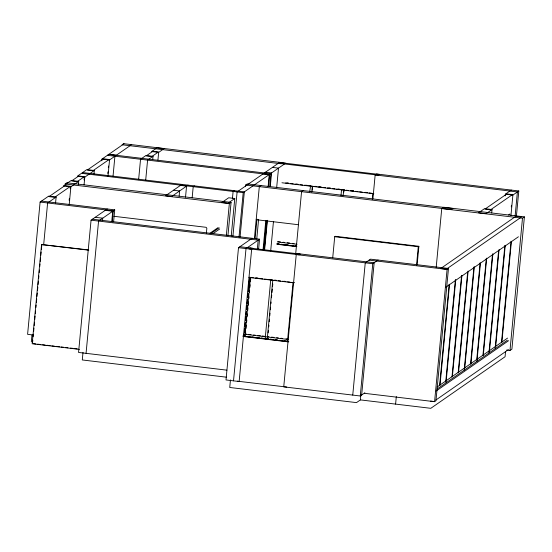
<?xml version="1.0" encoding="UTF-8"?>
<svg xmlns="http://www.w3.org/2000/svg" width="552" height="552" viewBox="0 0 552 552"><rect width="100%" height="100%" fill="white"/><g stroke="black" fill="none" stroke-linecap="round" stroke-linejoin="round"><path stroke-width="0.83" d="M55.559 203.026L56.125 197.057L48.61 196.16L40.103 202.066L27.6 334.326L33.562 335.043M31.333 341.854L31.968 335.133M79.426 349.395L32.188 343.751L41.566 244.557L88.265 249.89M32.575 342.682L32.816 340.115M33.141 336.699L33.382 334.132M33.631 331.566L33.948 328.143M34.196 325.583L34.514 322.161M34.762 319.594L35.08 316.172M35.328 313.612L35.569 311.045M35.894 307.623L36.135 305.056M36.377 302.496L36.701 299.074M36.943 296.507L37.267 293.084M37.508 290.518L37.833 287.102M38.074 284.535L38.398 281.113M38.64 278.546L38.881 275.986M39.206 272.564L39.447 269.997M39.772 266.575L40.013 264.015M40.255 261.448L40.579 258.025M40.82 255.459L41.145 252.043M41.386 249.476L41.869 244.343M43.663 244.777L47.61 202.97L56.125 197.057M69.152 200.293L69.304 198.651M70.235 188.791L70.394 187.149M69.193 204.723L70.891 186.804L78.708 181.373L78.384 184.782M84.056 179.959L84.214 178.317M84.056 184.83L84.787 177.151L94.337 170.513L94.012 173.928M107.212 208.96L91.059 220.179L78.556 352.438L226.913 370.164M83.007 352.404L82.289 359.959L226.534 377.195M101.865 160.77L102.023 159.059L124 143.803M86.064 353.335L98.566 221.076L114.726 209.857L113.595 221.8M102.493 220.738L102.741 218.178L95.227 217.281M107.799 173.452L107.957 171.803M108.344 167.698L108.496 166.055M108.006 176.171L109.537 159.956L131.507 144.7M112.987 176.695L114.919 156.216M111.759 221.483L112.725 211.243L105.211 210.346M112.284 221.911L113.332 210.823L40.103 202.066M138.614 179.724L140.546 159.245L145.976 155.478L153.021 156.32L152.697 159.728M145.652 180.566L147.591 160.087L153.021 156.32M157.941 160.073L158.665 152.393L164.089 148.626L157.051 147.784L151.621 151.552L158.665 152.393M179.138 196.077L179.621 190.957L173.521 190.226M185.52 197.223L186.569 186.127L180.469 185.403M192.165 197.768L193.207 186.673L194.338 185.893M206.365 233.379L206.848 228.259L206.082 227.307L113.891 216.287M226.361 235.186L229.342 203.612L231.081 202.405L227.935 235.683M232.468 198.272L233.11 191.44L234.241 190.661M231.233 236.042L234.779 198.499L228.68 197.768L221.904 202.474L228.004 203.205L234.779 198.499M232.909 236.29L237.105 191.923L279.484 162.481L285.584 163.213L243.204 192.648L82.193 173.411L83.317 172.624L244.336 191.868L240.058 237.091M239.009 237.022L243.204 192.648M252.057 238.285L238.505 247.689L226.003 379.948L239.147 381.522L251.65 249.262L253.037 248.297L239.892 246.723M245.536 186.7L245.702 184.996L247.261 183.906L452.875 208.477L451.308 209.56L245.702 184.996M230.453 379.914L229.742 387.476L356.488 402.615L360.718 399.676M233.517 380.846L246.019 248.586L259.564 239.182L258.598 249.421M249.973 336.872L244.081 336.168L244.246 334.45M244.405 332.739L244.812 328.461M244.971 326.749L245.378 322.471M245.536 320.76L245.944 316.482M246.109 314.771L246.427 311.349M246.592 309.637L246.999 305.359M247.158 303.648L247.565 299.37M247.724 297.659L248.131 293.381M248.29 291.67L249.663 277.118M244.564 332.635L244.805 330.068M245.129 326.646L245.371 324.079M245.695 320.65L245.937 318.083M246.261 314.661L246.502 312.094M246.751 309.527L246.992 306.96M247.317 303.538L247.558 300.971M247.882 297.549L248.124 294.982M248.448 291.559L248.69 288.993M248.931 286.426L249.256 283.003M249.497 280.437L249.739 277.87M250.504 277.38L244.922 336.423L245.309 336.154M254.389 238.671L259.316 186.617L260.875 185.534M245.467 334.443L245.709 331.876M246.033 328.454L246.358 325.031M246.599 322.465L246.847 319.898M247.165 316.475L247.413 313.909M247.738 310.486L247.979 307.919M248.221 305.353L248.545 301.93M248.869 298.501L249.028 296.79M249.435 292.512L249.594 290.8M249.918 287.378L250.159 284.811M250.484 281.389L250.725 278.822M255.107 238.809L256.97 219.144M256.756 239.009L258.612 219.337M257.287 249.532L258.177 240.141L91.059 220.179M268.127 186.5L269.259 174.556L263.159 173.825M268.513 186.617L269.645 174.667L270.942 173.763L269.735 186.562M263.035 249.821L265.781 220.752M263.766 249.704L266.506 220.696M264.222 250.601L267.044 220.738M270.273 186.604L271.563 172.955L265.457 172.224M264.58 250.166L267.403 220.303M270.687 250.898L273.426 221.883M276.655 187.756L278.512 168.125L272.405 167.401M265.16 338.838L270.742 279.795L272.115 279.961M272.805 280.043L267.223 339.087L267.603 338.818M268.168 332.828L268.417 330.262M268.741 326.839L268.9 325.128M269.224 321.706L269.466 319.139M269.79 315.716L270.031 313.15M270.356 309.727L270.597 307.16M270.922 303.738L271.087 302.027M271.487 297.749L271.729 295.175M271.97 292.608L272.295 289.186M272.543 286.619L272.785 284.052M295.672 253.954L301.565 191.668L303.124 190.585M287.454 341.502L293.036 282.458M361.65 395.025L374.152 262.766L297.632 253.623L296.245 254.589L283.742 386.848L360.263 395.991L364.893 392.769M309.693 191.855L310.638 185.617M311.756 192.103L312.322 186.127M312.301 190.13L312.542 187.57M332.718 257.812L334.712 236.725L335.319 236.304L418.878 246.289L417.126 264.843M340.991 195.594L341.55 189.619M343.054 195.836L343.999 189.605L343.758 192.165M352.749 395.094L365.251 262.835L370.551 259.157L448.472 268.465L435.97 400.724L434.583 401.69L364.361 393.3M372.283 199.334L372.848 193.359M372.904 198.83L375.16 174.943L376.554 173.977L518.79 190.971L516.451 215.715M360.263 395.991L372.766 263.732L378.058 260.054M360.87 394.866L360.394 399.903L430.808 408.314L505.066 356.744L505.542 351.707M395.598 404.112L396.315 396.55M416.518 265.27L418.271 246.709L418.878 246.289M436.183 267.437L441.745 208.559L443.656 207.235L524.4 216.881L511.897 349.14L509.986 350.465L506.584 350.058M434.583 401.69L447.086 269.431L448.472 268.465M439.606 385.565L449.19 284.204M439.985 385.303L449.487 284.791M445.795 381.266L455.372 279.905M446.016 382.708L455.759 279.643M451.984 376.968L461.562 275.607M452.364 376.706L461.948 275.344M458.167 372.676L467.668 272.164M458.553 372.407L468.137 271.046M464.197 370.082L473.94 267.016M464.743 368.108L474.32 266.747M470.546 364.078L480.13 262.717M470.932 363.809L480.426 263.304M476.735 359.78L486.319 258.419M476.956 361.215L486.698 258.15M491.715 212.962L492.039 209.546L484.532 208.649L478.625 212.755L486.133 213.652L492.039 209.546M482.924 355.481L492.501 254.12M483.304 355.219L492.888 253.851M488.948 352.887L498.615 250.67M489.334 352.624L499.077 249.559M505.211 195.884L505.37 194.173L511.276 190.074M495.137 348.588L504.88 245.523M495.682 346.621L505.259 245.26M511.304 206.917L511.456 205.275M510.945 215.549L512.884 195.07L518.79 190.971M501.485 342.585L511.069 241.224M501.871 342.323L511.373 241.81M515.14 215.825L517.403 191.937L375.16 174.943M509.986 350.465L522.489 218.206L524.4 216.881M107.688 155.319L108.992 154.415L270.942 173.763M181.898 184.402L165.572 195.746L171.672 196.477L188.004 185.134M209.988 233.22L218.005 227.652M211.161 233.358L219.178 227.79M213.01 233.62L219.689 228.983M508.564 214.963L509.972 213.983M445.94 287.116L518.425 236.773M437.094 387.028L507.557 338.093M436.894 389.153L507.357 340.218M436.121 391.03L508.599 340.688M435.928 399.993L508.413 349.651M505.37 194.173L512.884 195.07M108.799 154.353L116.313 155.25M107.412 155.319L269.645 174.667M102.023 159.059L109.537 159.956M287.012 182.953L288.724 183.154M296.403 184.071L298.108 184.278M305.787 185.196L307.498 185.396M315.178 186.314L316.889 186.521M319.449 186.824L321.154 187.031M328.833 187.949L330.544 188.149M338.224 189.067L339.928 189.274M351.879 190.702L353.591 190.902M365.534 192.331L367.246 192.538M285.605 182.96L288.165 183.264M290.718 183.568L293.271 183.871M294.975 184.078L297.528 184.382M300.088 184.685L302.641 184.996M304.345 185.196L306.898 185.5M308.602 185.707L312.011 186.114M313.708 186.314L316.268 186.624M317.973 186.824L321.374 187.232M323.079 187.438L325.632 187.742M327.336 187.942L330.745 188.349M332.449 188.556L335.002 188.86M336.706 189.067L344.372 189.978M346.07 190.185L348.629 190.488M350.334 190.695L353.735 191.102M355.44 191.302L357.993 191.606M359.697 191.813L362.257 192.117M364.81 192.42L367.363 192.724M369.067 192.931L371.62 193.234M281.955 182.767L373.814 193.745M441.745 208.559L522.489 218.206M94.337 170.513L86.83 169.616L77.273 176.254L84.787 177.151M78.708 181.373L71.194 180.476L63.376 185.907L70.891 186.804M231.081 202.405L66.778 182.774L65.046 183.982L229.342 203.612M256.19 219.682L298.439 224.733M41.49 201.107L114.726 209.857M334.712 236.725L418.271 246.709M92.446 219.213L259.564 239.182M277.884 241.631L280.437 241.935M282.99 242.245L284.694 242.445M287.254 242.749L289.807 243.059M292.36 243.363L294.064 243.563M277.449 241.935L297.038 244.274M277.097 243.736L279.388 243.963M281.368 244.246L283.928 244.557M286.198 244.777L288.751 245.081M290.752 245.371L293.008 245.592M295.023 245.881L296.728 246.082M276.938 243.846L278.65 244.053M281.209 244.357L283.769 244.66M285.474 244.867L288.034 245.171M290.6 245.474L293.16 245.785M294.865 245.985L296.569 246.192M277.249 244.06L296.838 246.399M277 244.274L296.562 246.613M369.157 260.123L447.086 269.431M238.505 247.689L251.65 249.262M296.245 254.589L372.766 263.732M41.566 244.557L88.803 250.201M256.397 277.925L258.081 278.125M274.91 280.14L276.593 280.34M284.163 281.244L285.846 281.444M249.98 277.332L253.396 277.746M255.1 277.946L257.66 278.256M259.371 278.456L262.786 278.863M264.491 279.07L267.051 279.374M268.762 279.581L272.17 279.988M273.882 280.188L276.442 280.499M278.146 280.699L280.706 281.009M282.417 281.209L285.826 281.617M287.537 281.824L290.097 282.127M291.801 282.334L294.361 282.638M248.883 277.449L294.002 282.845M245.033 333.953L246.744 334.153M248.448 334.36L251.008 334.664M253.568 334.974L255.279 335.174M257.839 335.485L260.399 335.788M262.103 335.989L264.663 336.299M267.223 336.603L268.934 336.81M271.494 337.113L274.054 337.417M276.614 337.727L278.325 337.927M280.885 338.238L282.589 338.438M286.005 338.845L287.709 339.052M243.749 334.153L288.13 339.452M243.128 335.871L245.688 336.182M247.606 336.458L250.132 336.761M251.815 336.962L254.334 337.265M256.783 337.507L259.385 337.865M261.068 338.065L263.614 338.321M266.119 338.673L268.734 338.935M270.321 339.169L272.998 339.445M275.372 339.777L277.27 339.956M279.581 340.28L282.389 340.563M284.632 340.881L287.15 341.184M251.657 337.072L254.182 337.369M256.708 337.672L259.233 337.976M260.91 338.176L263.435 338.479M265.96 338.776L268.486 339.08M270.169 339.28L272.695 339.583M275.22 339.887L277.739 340.184M279.422 340.384L281.948 340.688M283.631 340.888L286.999 341.295M242.859 336.175L288.786 341.681M243.301 336.492L288.42 341.888M33.341 343.641L35.866 343.944M37.557 344.144L40.931 344.545M42.614 344.745L45.147 345.048M46.837 345.248L50.211 345.655M51.895 345.856L54.427 346.159M56.111 346.359L59.485 346.766M61.175 346.966L63.708 347.27M65.391 347.47L67.924 347.774M70.456 348.07L72.981 348.374M74.672 348.574L77.204 348.878M430.601 401.076L433.817 401.456M237.353 381.163L286.736 387.062M123.613 143.686L122.054 144.769L281.189 163.785L282.755 162.695L123.613 143.686M64.839 185.651L49.031 196.629L54.662 197.305L70.47 186.328L64.839 185.651M78.736 176.005L71.615 180.946L77.245 181.622L84.366 176.674L78.736 176.005M103.486 158.81L87.244 170.092L92.881 170.761L109.117 159.487L103.486 158.81M152.849 151.276L146.163 155.919L151.793 156.595L158.479 151.952L152.849 151.276M279.678 162.543L278.636 163.268L378.154 175.156L379.196 174.432L279.678 162.543M250.049 248.083L249.007 248.807L299.232 254.803L300.281 254.086L250.049 248.083M506.833 193.924L484.946 209.125L490.583 209.801L512.463 194.601L506.833 193.924M515.982 216.225L440.689 268.527L446.32 269.197L521.619 216.901L515.982 216.225"/></g></svg>
